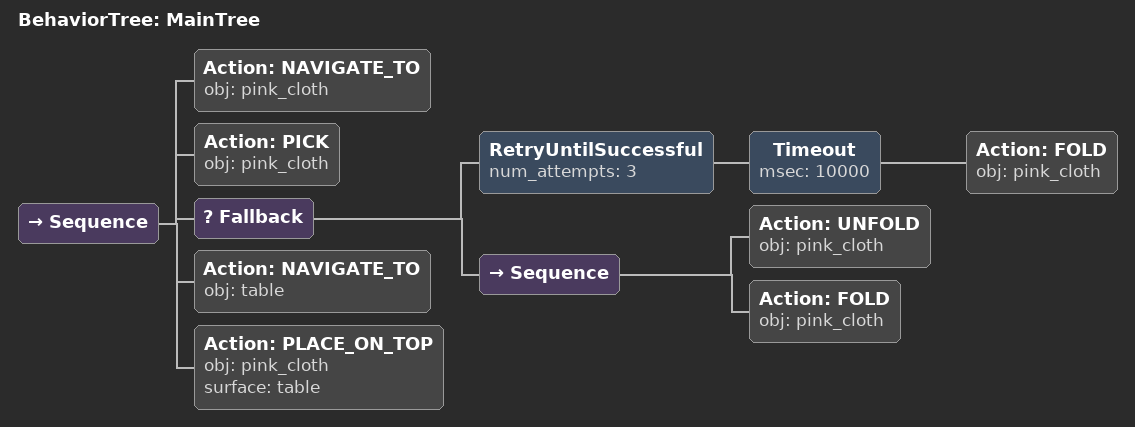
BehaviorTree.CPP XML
<root main_tree_to_execute="MainTree">
  <BehaviorTree ID="MainTree">
    <Sequence>
      <!-- Navigate to pink_cloth -->
      <Action ID="NAVIGATE_TO" obj="pink_cloth" />
      <!-- Pick pink_cloth -->
      <Action ID="PICK" obj="pink_cloth" />
      <!-- Fallback: if FOLD pink_cloth fails, try alternative to reposition -->
      <Fallback>
        <!-- Retry FOLD pink_cloth up to 3 attempts -->
        <RetryUntilSuccessful num_attempts="3">
          <!-- Timeout: FOLD pink_cloth within 10s -->
          <Timeout msec="10000">
            <!-- Fold pink_cloth -->
            <Action ID="FOLD" obj="pink_cloth" />
          </Timeout>
        </RetryUntilSuccessful>
        <Sequence>
          <!-- Unfold pink_cloth -->
          <Action ID="UNFOLD" obj="pink_cloth" />
          <!-- Fold pink_cloth -->
          <Action ID="FOLD" obj="pink_cloth" />
        </Sequence>
      </Fallback>
      <!-- Navigate to table -->
      <Action ID="NAVIGATE_TO" obj="table" />
      <!-- Place on table -->
      <Action ID="PLACE_ON_TOP" obj="pink_cloth" surface="table" />
    </Sequence>
  </BehaviorTree>
</root>
